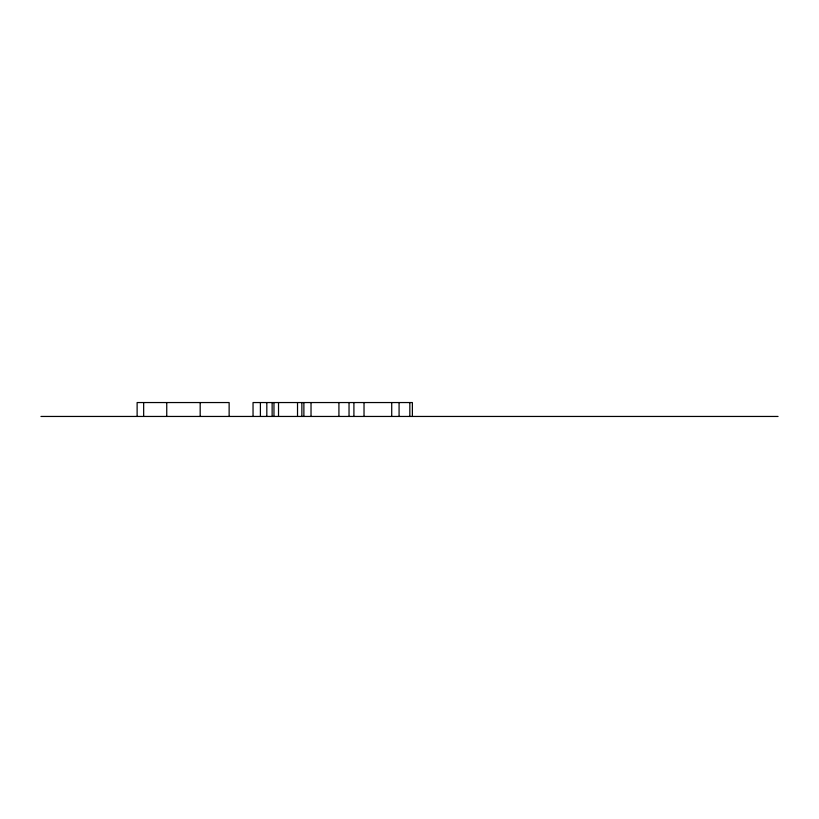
<?xml version="1.0" encoding="UTF-8"?>
<svg xmlns="http://www.w3.org/2000/svg" width="819" height="819" viewBox="0 0 819 819"><rect width="100%" height="100%" fill="white"/><g stroke="black" fill="none" stroke-linecap="round" stroke-linejoin="round"><path stroke-width="1.23" d="M40.95 416.451L778.05 416.451M412.377 416.451L412.377 402.549L253.04 402.549L253.04 416.451M409.828 402.549L409.828 416.451M399.078 402.549L399.078 416.451M391.717 402.549L391.717 416.451M364.025 402.549L364.025 416.451M353.91 402.549L353.91 416.451M349.037 402.549L349.037 416.451M338.923 402.549L338.923 416.451M311.025 402.549L311.025 416.451M303.88 402.549L303.88 416.451M301.863 402.549L301.863 416.451M297.522 402.549L297.522 416.451M278.521 402.549L278.521 416.451M273.966 402.549L273.966 416.451M272.133 402.549L272.133 416.451M266.82 402.549L266.82 416.451M260.401 402.549L260.401 416.451M229.136 416.451L229.136 402.549L137.121 402.549L137.121 416.451M200.184 402.549L200.184 416.451M166.748 402.549L166.748 416.451M143.663 402.549L143.663 416.451"/></g></svg>
